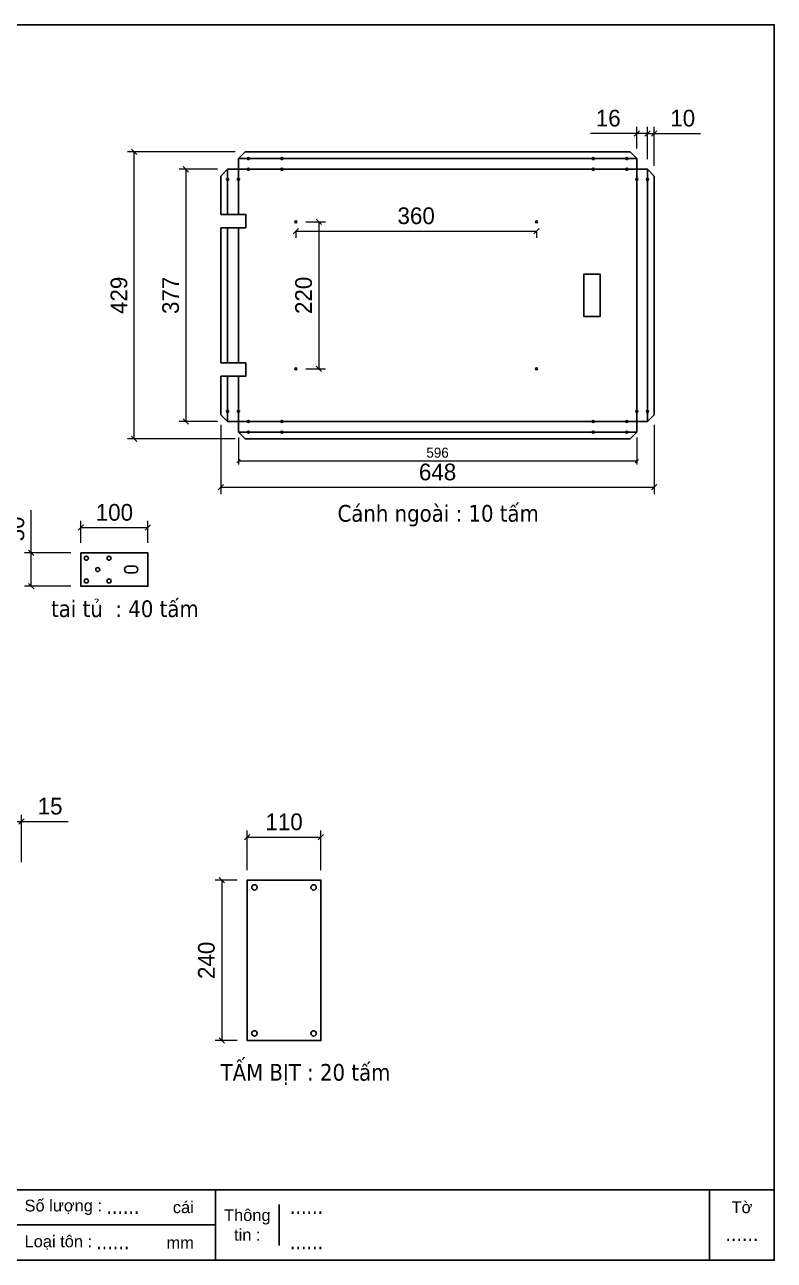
# Model space of a CAD drawing. Header units: millimetres. Extents: x 0 to 2614, y 0 to 1848.
# Drawn here: x 1492 to 2614, y 0 to 1848 of the extents above; entities that cross this region are included whole.
import ezdxf
from ezdxf.enums import TextEntityAlignment as Align

# ---------------------------------------------------------------- set-up
doc = ezdxf.new("R2010")
doc.units = ezdxf.units.MM
doc.layers.add('CNC', color=7, linetype='Continuous')
doc.layers.add('DIM', color=253, linetype='Continuous')
doc.styles.add('Arial', font='arial.ttf')
doc.styles.add('Tahoma (Input Text)', font='tahoma.ttf')
doc.dimstyles.new('Dim-15', dxfattribs={"dimtxt": 15, "dimasz": 5, "dimexe": 5, "dimexo": 8, "dimgap": 5, "dimtad": 1, "dimdec": 0, "dimtxsty": 'Standard', "dimblk": 'OBLIQUE', "dimcen": 10, "dimclrd": 5, "dimclre": 5, "dimclrt": 3, "dimazin": 3, "dimtfac": 1, "dimtdec": 0, "dimtmove": 0, "dimatfit": 3, "dimldrblk": 'OBLIQUE', "dimlwd": 9, "dimlwe": 9})
doc.dimstyles.new('Dim-25', dxfattribs={"dimtxt": 25, "dimasz": 8, "dimexe": 10, "dimexo": 15, "dimgap": 10, "dimtad": 1, "dimdec": 0, "dimtxsty": 'Standard', "dimblk": 'OBLIQUE', "dimcen": 10, "dimclrd": 5, "dimclre": 5, "dimclrt": 3, "dimazin": 3, "dimtfac": 1, "dimtdec": 0, "dimtmove": 0, "dimatfit": 3, "dimldrblk": 'OBLIQUE', "dimlwd": 9, "dimlwe": 9})

# ---------------------------------------------------------------- blocks, each defined once
blk = doc.blocks.new('khungtenAsean2')
at = {"color": 7}
for p, q in [((2970, -1980), (0, -1980)), ((2020, -1980), (2020, -2100)), ((2860, -1980), (2860, -2100)), ((2128.3, -2005), (2128.3, -2075)), ((2020, -2040), (0, -2040))]:
    blk.add_line(p, q, dxfattribs=at)
blk.add_lwpolyline([(0, 0), (2970, 0), (2970, -2100), (0, -2100)], close=True, dxfattribs=at)
at = {"color": 2, "char_height": 20, "style": 'Arial'}
for s, insert, width, attachment_point in [('  Số lượng :', (1680, -2010), 917.634, 4), ('cái', (1947.6, -2010), 917.634, 4), ('Thông\\Ptin :', (2074.2, -2040), 108.311, 5), ('Tờ', (2915, -2010), 110, 5), ('  Loại tôn :', (1680, -2070), 917.634, 4), ('mm', (1936.9, -2070), 917.634, 4)]:
    blk.add_mtext(s, dxfattribs=dict(at, insert=insert, width=width, attachment_point=attachment_point))
at = {"color": 1, "style": 'Tahoma (Input Text)', "flags": 8}
for tag, p in [('#03', (506.6, -2019.3)), ('#01', (137.1, -2021.3)), ('#05', (1106.6, -2021.3)), ('#07', (1834.7, -2021.3)), ('#09', (2146.7, -2021.3)), ('#02', (98.5, -2081.3)), ('#04', (486.1, -2081.3)), ('#06', (1065.3, -2081.3)), ('#08', (1817.4, -2081.3)), ('#10', (2146.7, -2081.3))]:
    blk.add_attdef(tag, p, '', height=25, dxfattribs=at)
blk.add_attdef('#11', text='', height=25, dxfattribs=at).set_placement((2915, -2067.3), align=Align.CENTER)
blk = doc.blocks.new('*D19')
at = {"color": 0, "linetype": 'ByBlock', "lineweight": -2}
for p, q in [((1468.5, 652.3), (1476.5, 660.3)), ((1491.5, 660.3), (1483.5, 652.3))]:
    blk.add_line(p, q, dxfattribs=at)
at = {"layer": 'Defpoints', "color": 0, "ltscale": 3, "transparency": 16777216}
for p in [(1487.5, 656.3), (1472.5, 595.7), (1487.5, 580.7)]:
    blk.add_point(p, dxfattribs=at)
at = {"layer": 'DIM', "color": 5, "lineweight": 9, "ltscale": 3, "transparency": 16777216}
for p, q in [((1472.5, 610.7), (1472.5, 666.3)), ((1487.5, 595.7), (1487.5, 666.3)), ((1472.5, 656.3), (1464.5, 656.3)), ((1472.5, 656.3), (1487.5, 656.3)), ((1487.5, 656.3), (1557.1, 656.3))]:
    blk.add_line(p, q, dxfattribs=at)
at = {"layer": 'DIM', "color": 3, "ltscale": 3, "transparency": 16777216, "insert": (1530.3, 679.1), "char_height": 25, "attachment_point": 5}
blk.add_mtext('15', dxfattribs=at)
blk = doc.blocks.new('_Oblique')
at = {"color": 0, "linetype": 'ByBlock', "lineweight": -2}
blk.add_line((-0.5, -0.5), (0.5, 0.5), dxfattribs=at)
blk = doc.blocks.new('*D24')
at = {"color": 0, "linetype": 'ByBlock', "lineweight": -2}
for p, q in [((1814.4, 1197.6), (1809.4, 1192.6)), ((2405.4, 1192.6), (2410.4, 1197.6))]:
    blk.add_line(p, q, dxfattribs=at)
at = {"layer": 'Defpoints', "color": 0, "transparency": 16777216}
for p in [(1811.9, 1238.7), (2407.9, 1238.7), (1811.9, 1195.1)]:
    blk.add_point(p, dxfattribs=at)
at = {"layer": 'DIM', "color": 5, "lineweight": 9, "transparency": 16777216}
for p, q in [((1811.9, 1230.7), (1811.9, 1190.1)), ((2407.9, 1230.7), (2407.9, 1190.1)), ((2407.9, 1195.1), (1811.9, 1195.1))]:
    blk.add_line(p, q, dxfattribs=at)
at = {"layer": 'DIM', "color": 3, "transparency": 16777216, "insert": (2109.9, 1207.8), "char_height": 15, "attachment_point": 5}
blk.add_mtext('596', dxfattribs=at)
blk = doc.blocks.new('*D25')
at = {"color": 0, "linetype": 'ByBlock', "lineweight": -2}
for p, q in [((2403.9, 1681.3), (2411.9, 1689.3)), ((2427.9, 1689.3), (2419.9, 1681.3))]:
    blk.add_line(p, q, dxfattribs=at)
at = {"layer": 'Defpoints', "color": 0, "ltscale": 3, "transparency": 16777216}
for p in [(2407.9, 1685.3), (2407.9, 1647.7), (2423.9, 1631.7)]:
    blk.add_point(p, dxfattribs=at)
at = {"layer": 'DIM', "color": 5, "lineweight": 9, "ltscale": 3, "transparency": 16777216}
for p, q in [((2407.9, 1685.3), (2338.5, 1685.3)), ((2407.9, 1662.7), (2407.9, 1695.3)), ((2423.9, 1685.3), (2407.9, 1685.3)), ((2423.9, 1646.7), (2423.9, 1695.3)), ((2423.9, 1685.3), (2431.9, 1685.3))]:
    blk.add_line(p, q, dxfattribs=at)
at = {"layer": 'DIM', "color": 3, "ltscale": 3, "transparency": 16777216, "insert": (2365.2, 1708.1), "char_height": 25, "attachment_point": 5}
blk.add_mtext('16', dxfattribs=at)
blk = doc.blocks.new('f3daunguoc')
at = {"layer": 'CNC', "color": 2, "lineweight": -3}
blk.add_circle((0, 0), 1.5, dxfattribs=at)
blk = doc.blocks.new('Tai treo')
at = {"color": 2}
for p, q in [((70, 30), (80, 30)), ((70, 20), (80, 20))]:
    blk.add_line(p, q, dxfattribs=at)
at = {"color": 8}
blk.add_lwpolyline([(0, 50), (0, 0), (100, 0), (100, 50)], close=True, dxfattribs=at)
at = {"color": 2}
for centre in [(8, 42), (42, 42), (25, 25), (8, 8), (42, 8)]:
    blk.add_circle(centre, 3, dxfattribs=at)
for centre, start, end in [((70, 25), 90, 270), ((80, 25), 270, 90)]:
    blk.add_arc(centre, 5, start, end, dxfattribs=at)
blk = doc.blocks.new('*D26')
at = {"color": 0, "linetype": 'ByBlock', "lineweight": -2}
for p, q in [((1580.5, 1099.8), (1572.5, 1091.8)), ((1672.5, 1091.8), (1680.5, 1099.8))]:
    blk.add_line(p, q, dxfattribs=at)
at = {"layer": 'Defpoints', "color": 0, "ltscale": 3, "transparency": 16777216}
for p in [(1676.5, 1095.8), (1576.5, 1058.1), (1676.5, 1058.1)]:
    blk.add_point(p, dxfattribs=at)
at = {"layer": 'DIM', "color": 5, "lineweight": 9, "ltscale": 3, "transparency": 16777216}
for p, q in [((1576.5, 1073.1), (1576.5, 1105.8)), ((1576.5, 1095.8), (1676.5, 1095.8)), ((1676.5, 1073.1), (1676.5, 1105.8))]:
    blk.add_line(p, q, dxfattribs=at)
at = {"layer": 'DIM', "color": 3, "ltscale": 3, "transparency": 16777216, "insert": (1626.5, 1118.5), "char_height": 25, "attachment_point": 5}
blk.add_mtext('100', dxfattribs=at)
blk = doc.blocks.new('*D27')
at = {"color": 0, "linetype": 'ByBlock', "lineweight": -2}
for p, q in [((1506.1, 1054.1), (1498.1, 1062.1)), ((1498.1, 1012.1), (1506.1, 1004.1))]:
    blk.add_line(p, q, dxfattribs=at)
at = {"layer": 'Defpoints', "color": 0, "ltscale": 3, "transparency": 16777216}
for p in [(1576.5, 1058.1), (1502.1, 1008.1), (1576.5, 1008.1)]:
    blk.add_point(p, dxfattribs=at)
at = {"layer": 'DIM', "color": 5, "lineweight": 9, "ltscale": 3, "transparency": 16777216}
for p, q in [((1502.1, 1058.1), (1502.1, 1121.8)), ((1561.5, 1058.1), (1492.1, 1058.1)), ((1502.1, 1008.1), (1502.1, 1058.1)), ((1561.5, 1008.1), (1492.1, 1008.1))]:
    blk.add_line(p, q, dxfattribs=at)
at = {"layer": 'DIM', "color": 3, "ltscale": 3, "transparency": 16777216, "insert": (1479.3, 1093.9), "char_height": 25, "attachment_point": 5, "rotation": 90}
blk.add_mtext('50', dxfattribs=at)
blk = doc.blocks.new('*D28')
at = {"color": 0, "linetype": 'ByBlock', "lineweight": -2}
for p, q in [((2419.9, 1681.3), (2427.9, 1689.3)), ((2437.9, 1689.3), (2429.9, 1681.3))]:
    blk.add_line(p, q, dxfattribs=at)
at = {"layer": 'Defpoints', "color": 0, "ltscale": 3, "transparency": 16777216}
for p in [(2433.9, 1685.3), (2423.9, 1631.7), (2433.9, 1621.7)]:
    blk.add_point(p, dxfattribs=at)
at = {"layer": 'DIM', "color": 5, "lineweight": 9, "ltscale": 3, "transparency": 16777216}
for p, q in [((2423.9, 1685.3), (2415.9, 1685.3)), ((2423.9, 1646.7), (2423.9, 1695.3)), ((2423.9, 1685.3), (2433.9, 1685.3)), ((2433.9, 1636.7), (2433.9, 1695.3)), ((2433.9, 1685.3), (2503.3, 1685.3))]:
    blk.add_line(p, q, dxfattribs=at)
at = {"layer": 'DIM', "color": 3, "ltscale": 3, "transparency": 16777216, "insert": (2476.6, 1708.1), "char_height": 25, "attachment_point": 5}
blk.add_mtext('10', dxfattribs=at)
blk = doc.blocks.new('*D29')
at = {"color": 0, "linetype": 'ByBlock', "lineweight": -2}
for p, q in [((1789.9, 1160.1), (1781.9, 1152.1)), ((2429.9, 1152.1), (2437.9, 1160.1))]:
    blk.add_line(p, q, dxfattribs=at)
at = {"layer": 'Defpoints', "color": 0, "ltscale": 3, "transparency": 16777216}
for p in [(1785.9, 1264.7), (2433.9, 1264.7), (2433.9, 1156.1)]:
    blk.add_point(p, dxfattribs=at)
at = {"layer": 'DIM', "color": 5, "lineweight": 9, "ltscale": 3, "transparency": 16777216}
for p, q in [((1785.9, 1249.7), (1785.9, 1146.1)), ((2433.9, 1249.7), (2433.9, 1146.1)), ((1785.9, 1156.1), (2433.9, 1156.1))]:
    blk.add_line(p, q, dxfattribs=at)
at = {"layer": 'DIM', "color": 3, "ltscale": 3, "transparency": 16777216, "insert": (2109.9, 1178.9), "char_height": 25, "attachment_point": 5}
blk.add_mtext('648', dxfattribs=at)
blk = doc.blocks.new('*D30')
at = {"color": 0, "linetype": 'ByBlock', "lineweight": -2}
for p, q in [((1660.2, 1653.7), (1652.2, 1661.7)), ((1652.2, 1232.7), (1660.2, 1224.7))]:
    blk.add_line(p, q, dxfattribs=at)
at = {"layer": 'Defpoints', "color": 0, "ltscale": 3, "transparency": 16777216}
for p in [(1656.2, 1657.7), (1821.9, 1657.7), (1821.9, 1228.7)]:
    blk.add_point(p, dxfattribs=at)
at = {"layer": 'DIM', "color": 5, "lineweight": 9, "ltscale": 3, "transparency": 16777216}
for p, q in [((1806.9, 1657.7), (1646.2, 1657.7)), ((1656.2, 1228.7), (1656.2, 1657.7)), ((1806.9, 1228.7), (1646.2, 1228.7))]:
    blk.add_line(p, q, dxfattribs=at)
at = {"layer": 'DIM', "color": 3, "ltscale": 3, "transparency": 16777216, "insert": (1633.4, 1443.2), "char_height": 25, "attachment_point": 5, "rotation": 90}
blk.add_mtext('429', dxfattribs=at)
blk = doc.blocks.new('*D31')
at = {"color": 0, "linetype": 'ByBlock', "lineweight": -2}
for p, q in [((1737.5, 1627.7), (1729.5, 1635.7)), ((1729.5, 1258.7), (1737.5, 1250.7))]:
    blk.add_line(p, q, dxfattribs=at)
at = {"layer": 'Defpoints', "color": 0, "ltscale": 3, "transparency": 16777216}
for p in [(1795.9, 1631.7), (1733.5, 1254.7), (1795.9, 1254.7)]:
    blk.add_point(p, dxfattribs=at)
at = {"layer": 'DIM', "color": 5, "lineweight": 9, "ltscale": 3, "transparency": 16777216}
for p, q in [((1780.9, 1631.7), (1723.5, 1631.7)), ((1733.5, 1631.7), (1733.5, 1254.7)), ((1780.9, 1254.7), (1723.5, 1254.7))]:
    blk.add_line(p, q, dxfattribs=at)
at = {"layer": 'DIM', "color": 3, "ltscale": 3, "transparency": 16777216, "insert": (1710.7, 1443.2), "char_height": 25, "attachment_point": 5, "rotation": 90}
blk.add_mtext('377', dxfattribs=at)
blk = doc.blocks.new('*D32')
at = {"color": 0, "linetype": 'ByBlock', "lineweight": -2}
for p, q in [((1901.9, 1543.3), (1893.9, 1535.3)), ((2253.9, 1535.3), (2261.9, 1543.3))]:
    blk.add_line(p, q, dxfattribs=at)
at = {"layer": 'Defpoints', "color": 0, "ltscale": 3, "transparency": 16777216}
for p in [(1897.9, 1553.2), (2257.9, 1553.2), (2257.9, 1539.3)]:
    blk.add_point(p, dxfattribs=at)
at = {"layer": 'DIM', "color": 5, "lineweight": 9, "ltscale": 3, "transparency": 16777216}
for p, q in [((1897.9, 1539.3), (2257.9, 1539.3)), ((1897.9, 1538.2), (1897.9, 1529.3)), ((2257.9, 1538.2), (2257.9, 1529.3))]:
    blk.add_line(p, q, dxfattribs=at)
at = {"layer": 'DIM', "color": 3, "ltscale": 3, "transparency": 16777216, "insert": (2077.9, 1562.1), "char_height": 25, "attachment_point": 5}
blk.add_mtext('360', dxfattribs=at)
blk = doc.blocks.new('*D33')
at = {"color": 0, "linetype": 'ByBlock', "lineweight": -2}
for p, q in [((1936.3, 1549.2), (1928.3, 1557.2)), ((1928.3, 1337.2), (1936.3, 1329.2))]:
    blk.add_line(p, q, dxfattribs=at)
at = {"layer": 'Defpoints', "color": 0, "ltscale": 3, "transparency": 16777216}
for p in [(1897.9, 1553.2), (1897.9, 1333.2), (1932.3, 1333.2)]:
    blk.add_point(p, dxfattribs=at)
at = {"layer": 'DIM', "color": 5, "lineweight": 9, "ltscale": 3, "transparency": 16777216}
for p, q in [((1912.9, 1553.2), (1942.3, 1553.2)), ((1932.3, 1553.2), (1932.3, 1333.2)), ((1912.9, 1333.2), (1942.3, 1333.2))]:
    blk.add_line(p, q, dxfattribs=at)
at = {"layer": 'DIM', "color": 3, "ltscale": 3, "transparency": 16777216, "insert": (1909.6, 1443.2), "char_height": 25, "attachment_point": 5, "rotation": 90}
blk.add_mtext('220', dxfattribs=at)
blk = doc.blocks.new('*D36')
at = {"color": 0, "linetype": 'ByBlock', "lineweight": -2}
for p, q in [((1829.3, 636.9), (1821.3, 628.9)), ((1931.3, 628.9), (1939.3, 636.9))]:
    blk.add_line(p, q, dxfattribs=at)
at = {"layer": 'Defpoints', "color": 0, "ltscale": 3, "transparency": 16777216}
for p in [(1935.3, 632.9), (1825.3, 568.6), (1935.3, 568.6)]:
    blk.add_point(p, dxfattribs=at)
at = {"layer": 'DIM', "color": 5, "lineweight": 9, "ltscale": 3, "transparency": 16777216}
for p, q in [((1825.3, 583.6), (1825.3, 642.9)), ((1825.3, 632.9), (1935.3, 632.9)), ((1935.3, 583.6), (1935.3, 642.9))]:
    blk.add_line(p, q, dxfattribs=at)
at = {"layer": 'DIM', "color": 3, "ltscale": 3, "transparency": 16777216, "insert": (1880.3, 655.6), "char_height": 25, "attachment_point": 5}
blk.add_mtext('110', dxfattribs=at)
blk = doc.blocks.new('*D37')
at = {"color": 0, "linetype": 'ByBlock', "lineweight": -2}
for p, q in [((1791, 564.6), (1783, 572.6)), ((1783, 332.6), (1791, 324.6))]:
    blk.add_line(p, q, dxfattribs=at)
at = {"layer": 'Defpoints', "color": 0, "ltscale": 3, "transparency": 16777216}
for p in [(1825.3, 568.6), (1787, 328.6), (1825.3, 328.6)]:
    blk.add_point(p, dxfattribs=at)
at = {"layer": 'DIM', "color": 5, "lineweight": 9, "ltscale": 3, "transparency": 16777216}
for p, q in [((1810.3, 568.6), (1777, 568.6)), ((1787, 568.6), (1787, 328.6)), ((1810.3, 328.6), (1777, 328.6))]:
    blk.add_line(p, q, dxfattribs=at)
at = {"layer": 'DIM', "color": 3, "ltscale": 3, "transparency": 16777216, "insert": (1764.2, 448.6), "char_height": 25, "attachment_point": 5, "rotation": 90}
blk.add_mtext('240', dxfattribs=at)

msp = doc.modelspace()

# ---------------------------------------------------------------- linework, layer by layer
at = {"color": 7}
for points in [[(1785.9, 1322.2), (1785.9, 1264.7), (1795.9, 1254.7), (1811.9, 1254.7), (1811.9, 1238.7), (1821.9, 1228.7), (2397.9, 1228.7), (2407.9, 1238.7), (2407.9, 1254.7), (2423.9, 1254.7), (2433.9, 1264.7), (2433.9, 1621.7), (2423.9, 1631.7), (2407.9, 1631.7), (2407.9, 1647.7), (2397.9, 1657.7), (1821.9, 1657.7), (1811.9, 1647.7), (1811.9, 1631.7), (1795.9, 1631.7), (1785.9, 1621.7), (1785.9, 1564.2)], [(2407.9, 1647.7), (1811.9, 1647.7)], [(1795.9, 1631.7), (1795.9, 1564.2)], [(1811.9, 1322.2), (1811.9, 1254.7), (2407.9, 1254.7), (2407.9, 1631.7), (1811.9, 1631.7), (1811.9, 1564.2)], [(2423.9, 1254.7), (2423.9, 1631.7)], [(1785.9, 1544.2), (1785.9, 1342.2)], [(1795.9, 1544.2), (1795.9, 1342.2)], [(1811.9, 1544.2), (1811.9, 1342.2)], [(1795.9, 1322.2), (1795.9, 1254.7)], [(1811.9, 1238.7), (2407.9, 1238.7)]]:
    msp.add_lwpolyline(points, dxfattribs=at)
at = {"color": 2}
for points in [[(1785.9, 1544.2), (1822.9, 1544.2), (1822.9, 1564.2), (1785.9, 1564.2)], [(1785.9, 1342.2), (1822.9, 1342.2), (1822.9, 1322.2), (1785.9, 1322.2)]]:
    msp.add_lwpolyline(points, dxfattribs=at)
at = {"color": 2, "linetype": 'Continuous'}
msp.add_lwpolyline([(2352.9, 1475), (2328.9, 1475), (2328.9, 1411.5), (2352.9, 1411.5)], close=True, dxfattribs=at)
at = {"color": 7}
msp.add_lwpolyline([(1825.3, 328.6), (1825.3, 568.6), (1935.3, 568.6), (1935.3, 328.6)], close=True, dxfattribs=at)
at = {"color": 2}
for centre in [(1897.9, 1553.2), (2257.9, 1553.2), (1897.9, 1333.2), (2257.9, 1333.2)]:
    msp.add_circle(centre, 1.5, dxfattribs=at)
at = {"color": 7}
for centre in [(1836, 557.8), (1924.5, 557.8), (1836, 339.3), (1924.5, 339.3)]:
    msp.add_circle(centre, 4, dxfattribs=at)

# ---------------------------------------------------------------- block references
ref = msp.add_blockref('khungtenAsean2', (0, 1848), dxfattribs=dict(at, xscale=0.8800000000001091, yscale=0.8800000000001091, zscale=0.8800000000001091))
ref.add_attrib('#11', '......', dxfattribs={"color": 1, "height": 22, "style": 'Tahoma (Input Text)'}).set_placement((2565.2, 28.7), align=Align.CENTER)
ref.add_attrib('#09', '......', (1889.1, 69.3), dxfattribs={"color": 1, "height": 22, "style": 'Tahoma (Input Text)'})
ref.add_attrib('#10', '......', (1889.1, 16.5), dxfattribs={"color": 1, "height": 22, "style": 'Tahoma (Input Text)'})
ref.add_attrib('#08', '......', (1599.4, 16.5), dxfattribs={"color": 1, "height": 22, "style": 'Tahoma (Input Text)'})
ref.add_attrib('#07', '......', (1614.5, 69.3), dxfattribs={"color": 1, "height": 22, "style": 'Tahoma (Input Text)'})
at = {"lineweight": -3, "xscale": -1, "rotation": 180}
for p in [(1826.9, 1647.7), (1876.9, 1647.7), (1826.9, 1631.7), (1876.9, 1631.7), (1795.9, 1616.7), (1811.9, 1616.7)]:
    msp.add_blockref('f3daunguoc', p, dxfattribs=at)
at = {"lineweight": -3, "rotation": 180}
for p in [(2342.9, 1647.7), (2392.9, 1647.7), (2342.9, 1631.7), (2392.9, 1631.7), (2407.9, 1616.7), (2423.9, 1616.7)]:
    msp.add_blockref('f3daunguoc', p, dxfattribs=at)
at = {"lineweight": -3}
for p in [(1795.9, 1269.7), (1811.9, 1269.7), (1826.9, 1254.7), (1826.9, 1238.7), (1876.9, 1254.7), (1876.9, 1238.7)]:
    msp.add_blockref('f3daunguoc', p, dxfattribs=at)
at = {"lineweight": -3, "xscale": -1}
for p in [(2407.9, 1269.7), (2423.9, 1269.7), (2342.9, 1254.7), (2342.9, 1238.7), (2392.9, 1254.7), (2392.9, 1238.7)]:
    msp.add_blockref('f3daunguoc', p, dxfattribs=at)
at = {"color": 7}
msp.add_blockref('Tai treo', (1576.5, 1008.1), dxfattribs=at)

# ---------------------------------------------------------------- texts
at = {"color": 2, "char_height": 25, "width": 775, "attachment_point": 5}
for s, insert in [('{\\fTahoma|b0|i0|c0|p34;Cánh ngoài : 10 tấm}', (2110.8, 1113.6)), ('{\\fTahoma|b0|i0|c0|p34;tai tủ  : 40 tấm}', (1642.1, 974.3)), ('{\\fTahoma|b0|i0|c0|p34;TẤM BỊT : 20 tấm}', (1912.3, 278))]:
    msp.add_mtext(s, dxfattribs=dict(at, insert=insert))

# ---------------------------------------------------------------- dimensions: what is measured, and where the dimension line sits
at = {"layer": 'DIM', "color": 7, "ltscale": 3}
for base, p1, p2, angle, picture, middle in [((2407.9, 1685.3), (2423.9, 1631.7), (2407.9, 1647.7), 180, '*D25', (2365.2, 1685.3)), ((1656.2, 1657.7), (1821.9, 1228.7), (1821.9, 1657.7), 90, '*D30', (1656.2, 1443.2)), ((1502.1, 1008.1), (1576.5, 1058.1), (1576.5, 1008.1), 90, '*D27', (1502.1, 1093.9))]:
    dim = msp.add_linear_dim(base=base, p1=p1, p2=p2, angle=angle, dimstyle='Dim-25', dxfattribs=at)
    dim.commit()
    dim.dimension.update_dxf_attribs({"geometry": picture, "text_midpoint": middle, "dimtype": 160})
for base, p1, p2, picture, middle in [((2433.9, 1685.3), (2423.9, 1631.7), (2433.9, 1621.7), '*D28', (2476.6, 1708.1)), ((2257.9, 1539.3), (1897.9, 1553.2), (2257.9, 1553.2), '*D32', (2077.9, 1562.1)), ((2433.9, 1156.1), (1785.9, 1264.7), (2433.9, 1264.7), '*D29', (2109.9, 1178.9)), ((1676.5, 1095.8), (1576.5, 1058.1), (1676.5, 1058.1), '*D26', (1626.5, 1118.5)), ((1487.5, 656.3), (1472.5, 595.7), (1487.5, 580.7), '*D19', (1530.3, 679.1)), ((1935.3, 632.9), (1825.3, 568.6), (1935.3, 568.6), '*D36', (1880.3, 655.6))]:
    dim = msp.add_linear_dim(base=base, p1=p1, p2=p2, dimstyle='Dim-25', dxfattribs=at)
    dim.commit()
    dim.dimension.update_dxf_attribs({"geometry": picture, "text_midpoint": middle})
for base, p1, p2, picture, middle in [((1733.5, 1254.7), (1795.9, 1631.7), (1795.9, 1254.7), '*D31', (1710.7, 1443.2)), ((1932.3, 1333.2), (1897.9, 1553.2), (1897.9, 1333.2), '*D33', (1909.6, 1443.2)), ((1787, 328.6), (1825.3, 568.6), (1825.3, 328.6), '*D37', (1764.2, 448.6))]:
    dim = msp.add_linear_dim(base=base, p1=p1, p2=p2, angle=90, dimstyle='Dim-25', dxfattribs=at)
    dim.commit()
    dim.dimension.update_dxf_attribs({"geometry": picture, "text_midpoint": middle})
at = {"layer": 'DIM', "color": 0}
dim = msp.add_linear_dim(base=(1811.9, 1195.1), p1=(2407.9, 1238.7), p2=(1811.9, 1238.7), angle=180, dimstyle='Dim-15', dxfattribs=at)
dim.commit()
dim.dimension.update_dxf_attribs({"geometry": '*D24', "text_midpoint": (2109.9, 1207.8)})

doc.saveas('drawing.dxf')
